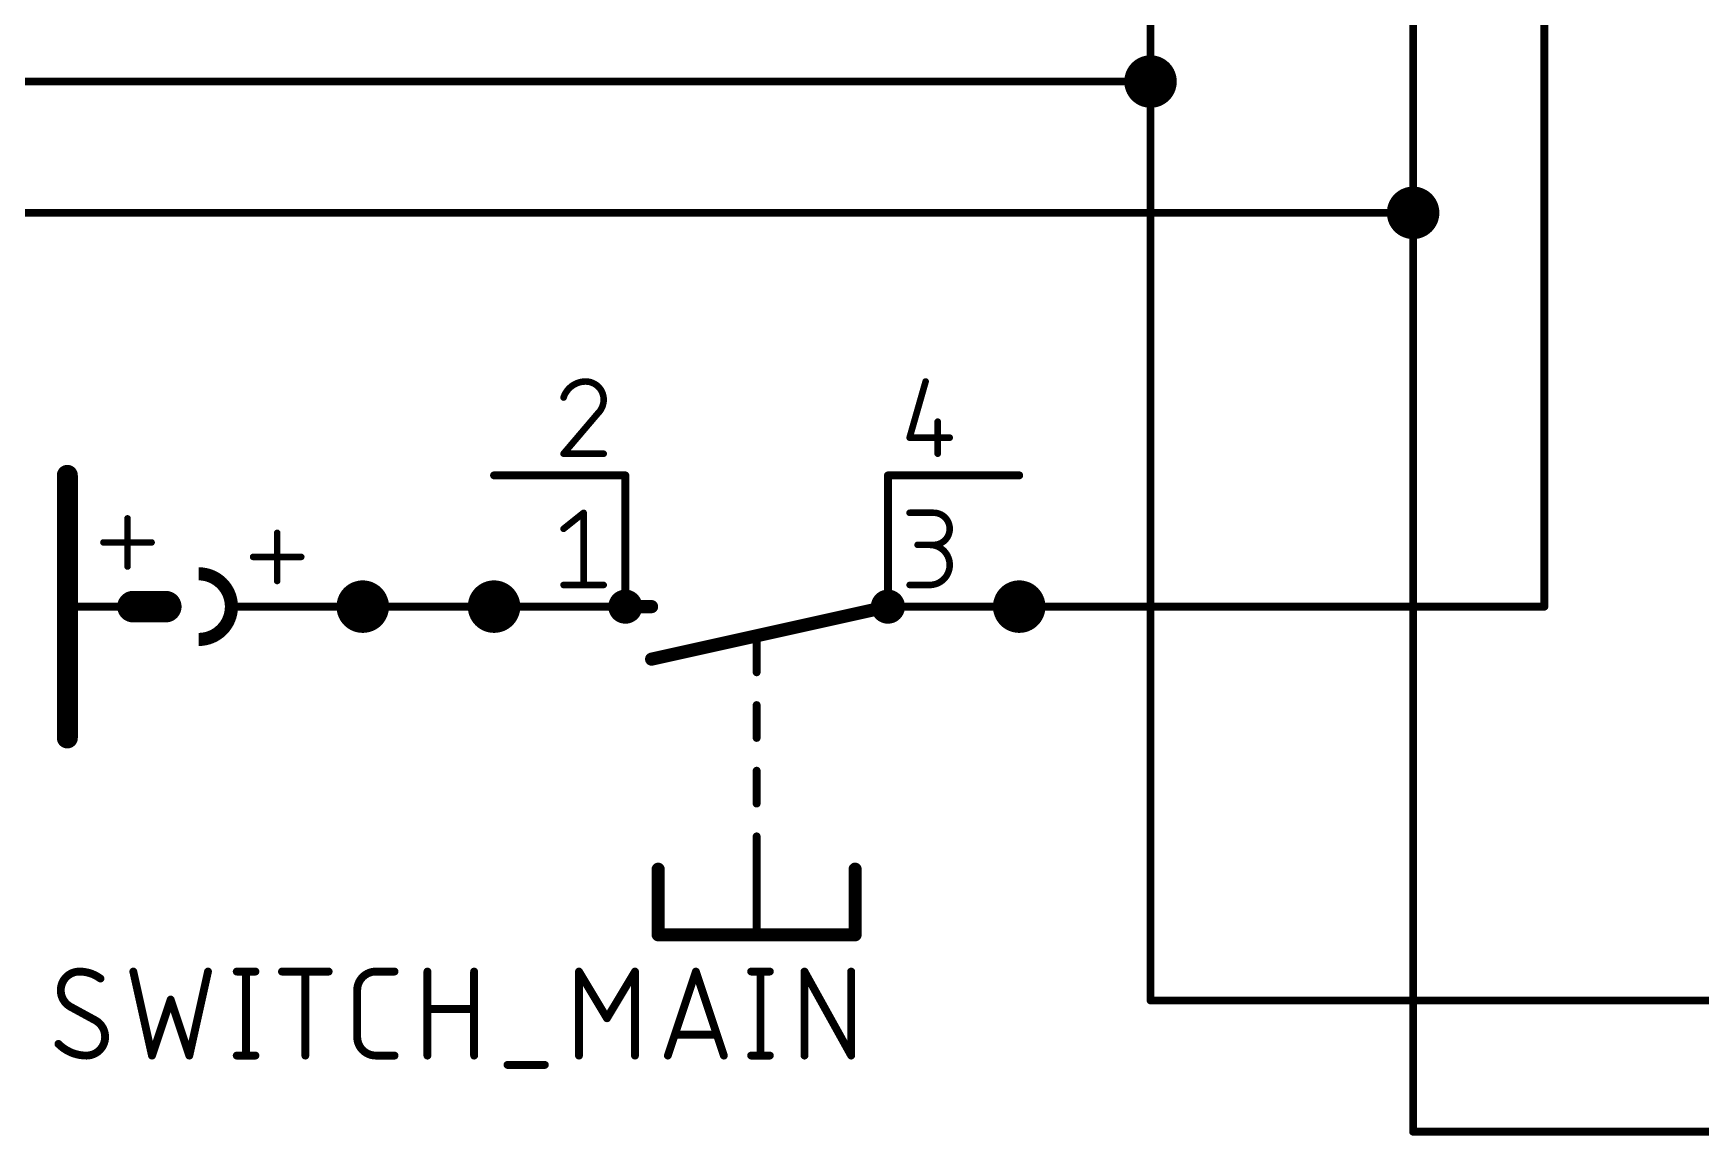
# Model space of a CAD drawing. Extents: x 33 to 158, y -5 to 117.
# Drawn here: x 52.05 to 84.3, y -5.16 to 16.17 of the extents above; entities that cross this region are included whole.
import ezdxf

# ---------------------------------------------------------------- set-up
doc = ezdxf.new("R2010")
doc.units = 0
for name, color, linetype in [('91', 122, 'CONTINUOUS'), ('94', 12, 'CONTINUOUS'), ('95', 251, 'CONTINUOUS')]:
    doc.layers.add(name, color=color, linetype=linetype)

msp = doc.modelspace()

# ---------------------------------------------------------------- linework, layer by layer
at = {"layer": '91', "const_width": 0.1524}
for points in [[(73.66, 15.24), (73.66, 20.32)], [(78.74, 20.32), (78.74, 12.7)], [(81.28, 5.08), (81.28, 20.32)], [(48.26, 15.24), (73.66, 15.24)], [(73.66, -2.54), (73.66, 15.24)], [(78.74, 12.7), (33.02, 12.7)], [(78.74, -5.08), (78.74, 12.7)], [(58.42, 5.08), (60.96, 5.08)], [(71.12, 5.08), (81.28, 5.08)], [(121.92, -2.54), (73.66, -2.54)], [(129.54, -5.08), (78.74, -5.08)]]:
    msp.add_lwpolyline(points, dxfattribs=at)
at = {"layer": '91'}
for points, const_width in [([(73.66, 14.986, 1), (73.66, 15.494, 1), (73.66, 14.986)], 0.508), ([(73.6981, 15.24, 1), (73.6219, 15.24)], 0.0762), ([(73.6219, 15.24, 1), (73.6981, 15.24)], 0.0762), ([(73.66, 15.2019, 1), (73.66, 15.2781)], 0.0762), ([(78.74, 12.446, 1), (78.74, 12.954, 1), (78.74, 12.446)], 0.508), ([(78.7781, 12.7, 1), (78.7019, 12.7)], 0.0762), ([(78.7019, 12.7, 1), (78.7781, 12.7)], 0.0762), ([(78.74, 12.6619, 1), (78.74, 12.7381)], 0.0762), ([(58.42, 4.826, 1), (58.42, 5.334, 1), (58.42, 4.826)], 0.508), ([(60.96, 4.826, 1), (60.96, 5.334, 1), (60.96, 4.826)], 0.508), ([(71.12, 4.826, 1), (71.12, 5.334, 1), (71.12, 4.826)], 0.508), ([(58.42, 5.1181, 1), (58.42, 5.0419)], 0.0762), ([(60.96, 5.0419, 1), (60.96, 5.1181)], 0.0762), ([(71.12, 5.1181, 1), (71.12, 5.0419)], 0.0762), ([(81.2419, 5.08, 1), (81.3181, 5.08)], 0.0762), ([(81.28, 5.0419, 1), (81.28, 5.1181)], 0.0762), ([(73.66, -2.5019, 1), (73.66, -2.5781)], 0.0762), ([(73.6219, -2.54, 1), (73.6981, -2.54)], 0.0762), ([(78.74, -5.0419, 1), (78.74, -5.1181)], 0.0762), ([(78.7019, -5.08, 1), (78.7781, -5.08)], 0.0762)]:
    msp.add_lwpolyline(points, format="xyb", dxfattribs=dict(at, const_width=const_width))
at = {"layer": '94'}
for points, const_width in [([(52.705, 7.62), (52.705, 5.08)], 0.4064), ([(60.96, 7.62), (63.5, 7.62)], 0.1524), ([(63.5, 7.62), (63.5, 5.08)], 0.1524), ([(68.58, 7.62), (68.58, 5.08)], 0.1524), ([(71.12, 7.62), (68.58, 7.62)], 0.1524), ([(53.8692, 5.8561), (53.8692, 6.7874)], 0.127), ([(53.4035, 6.3218), (54.3348, 6.3218)], 0.127), ([(52.705, 5.08), (52.705, 2.54)], 0.4064), ([(53.975, 5.08), (54.61, 5.08)], 0.6096), ([(64.008, 5.08), (63.5, 5.08)], 0.254), ([(68.58, 5.08), (64.008, 4.064)], 0.254), ([(52.705, 5.08), (53.975, 5.08)], 0.1524), ([(58.42, 5.08), (55.88, 5.08)], 0.1524), ([(60.96, 5.08), (63.5, 5.08)], 0.1524), ([(71.12, 5.08), (68.58, 5.08)], 0.1524), ([(66.04, 3.81), (66.04, 4.445)], 0.1524), ([(66.04, 2.54), (66.04, 3.175)], 0.1524), ([(66.04, 1.27), (66.04, 1.905)], 0.1524), ([(66.04, -1.27), (66.04, 0.635)], 0.1524), ([(64.135, -1.27), (64.135, 0)], 0.254), ([(67.945, -1.27), (67.945, 0)], 0.254), ([(64.135, -1.27), (66.04, -1.27)], 0.254), ([(66.04, -1.27), (67.945, -1.27)], 0.254)]:
    msp.add_lwpolyline(points, dxfattribs=dict(at, const_width=const_width))
for points, const_width in [([(52.8066, 7.62, 1), (52.6034, 7.62)], 0.2032), ([(60.96, 7.6581, 1), (60.96, 7.5819)], 0.0762), ([(63.5381, 7.62, 1), (63.4619, 7.62)], 0.0762), ([(63.5, 7.5819, 1), (63.5, 7.6581)], 0.0762), ([(68.6181, 7.62, 1), (68.5419, 7.62)], 0.0762), ([(68.58, 7.6581, 1), (68.58, 7.5819)], 0.0762), ([(71.12, 7.5819, 1), (71.12, 7.6581)], 0.0762), ([(53.9009, 6.7874, 1), (53.8374, 6.7874)], 0.0635), ([(53.4035, 6.3535, 1), (53.4035, 6.29)], 0.0635), ([(54.3348, 6.29, 1), (54.3348, 6.3535)], 0.0635), ([(53.8374, 5.8561, 1), (53.9009, 5.8561)], 0.0635), ([(55.245, 4.445, 1), (55.245, 5.715)], 0.254), ([(52.8066, 5.08, 1), (52.6034, 5.08)], 0.2032), ([(52.6034, 5.08, 1), (52.8066, 5.08)], 0.2032), ([(53.975, 5.2324, 1), (53.975, 4.9276)], 0.3048), ([(54.61, 4.9276, 1), (54.61, 5.2324)], 0.3048), ([(63.5, 4.953, 1), (63.5, 5.207, 1), (63.5, 4.953)], 0.4064), ([(63.5, 5.1435, 1), (63.5, 5.0165)], 0.127), ([(64.008, 5.0165, 1), (64.008, 5.1435)], 0.127), ([(68.58, 4.953, 1), (68.58, 5.207, 1), (68.58, 4.953)], 0.4064), ([(68.5938, 5.018, 1), (68.5662, 5.142)], 0.127), ([(52.705, 5.1181, 1), (52.705, 5.0419)], 0.0762), ([(53.975, 5.0419, 1), (53.975, 5.1181)], 0.0762), ([(55.88, 5.1181, 1), (55.88, 5.0419)], 0.0762), ([(58.42, 5.0419, 1), (58.42, 5.1181)], 0.0762), ([(60.96, 5.1181, 1), (60.96, 5.0419)], 0.0762), ([(63.4619, 5.08, 1), (63.5381, 5.08)], 0.0762), ([(63.5, 5.0419, 1), (63.5, 5.1181)], 0.0762), ([(68.58, 5.1181, 1), (68.58, 5.0419)], 0.0762), ([(68.5419, 5.08, 1), (68.6181, 5.08)], 0.0762), ([(71.12, 5.0419, 1), (71.12, 5.1181)], 0.0762), ([(66.0781, 4.445, 1), (66.0019, 4.445)], 0.0762), ([(63.9942, 4.126, 1), (64.0218, 4.002)], 0.127), ([(66.0019, 3.81, 1), (66.0781, 3.81)], 0.0762), ([(66.0781, 3.175, 1), (66.0019, 3.175)], 0.0762), ([(52.6034, 2.54, 1), (52.8066, 2.54)], 0.2032), ([(66.0019, 2.54, 1), (66.0781, 2.54)], 0.0762), ([(66.0781, 1.905, 1), (66.0019, 1.905)], 0.0762), ([(66.0019, 1.27, 1), (66.0781, 1.27)], 0.0762), ([(66.0781, 0.635, 1), (66.0019, 0.635)], 0.0762), ([(64.1985, 0, 1), (64.0715, 0)], 0.127), ([(68.0085, 0, 1), (67.8815, 0)], 0.127), ([(64.135, -1.2065, 1), (64.135, -1.3335)], 0.127), ([(64.0715, -1.27, 1), (64.1985, -1.27)], 0.127), ([(66.04, -1.2065, 1), (66.04, -1.3335)], 0.127), ([(66.0019, -1.27, 1), (66.0781, -1.27)], 0.0762), ([(66.04, -1.3335, 1), (66.04, -1.2065)], 0.127), ([(67.8815, -1.27, 1), (68.0085, -1.27)], 0.127), ([(67.945, -1.3335, 1), (67.945, -1.2065)], 0.127)]:
    msp.add_lwpolyline(points, format="xyb", dxfattribs=dict(at, const_width=const_width))
at = {"layer": '95'}
for points, const_width in [([(62.7317, 9.4361, 0.3252), (62.3048, 9.1257)], 0.127), ([(62.7317, 9.4679, 1), (62.7317, 9.4043)], 0.0635), ([(63.0809, 9.0869, 0.4142), (62.7317, 9.4361)], 0.127), ([(62.7317, 9.4044, 1), (62.7316, 9.4678)], 0.0635), ([(69.3401, 9.4274, 1), (69.279, 9.4448)], 0.0635), ([(62.2746, 9.1354, 1), (62.335, 9.1159)], 0.0635), ([(62.9645, 8.8152, 0.2053), (63.0809, 9.0869)], 0.127), ([(63.1126, 9.0868, 1), (63.0492, 9.0869)], 0.0635), ([(63.0491, 9.0869, 1), (63.1127, 9.0869)], 0.0635), ([(62.9426, 8.8382, 1), (62.9864, 8.7922)], 0.0635), ([(62.9887, 8.7946, 1), (62.9403, 8.8358)], 0.0635), ([(69.5741, 8.66, 1), (69.5106, 8.66)], 0.0635), ([(68.9991, 8.3813, 1), (68.9991, 8.3178)], 0.0635), ([(68.9686, 8.3583, 1), (69.0296, 8.3408)], 0.0635), ([(69.7752, 8.3178, 1), (69.7752, 8.3813)], 0.0635), ([(62.3048, 8.0709, 1), (62.3048, 8.0074)], 0.0635), ([(62.2806, 8.0597, 1), (62.329, 8.0185)], 0.0635), ([(63.0809, 8.0074, 1), (63.0809, 8.0709)], 0.0635), ([(69.5106, 8.0391, 1), (69.5741, 8.0391)], 0.0635), ([(62.7246, 6.8961, 1), (62.6611, 6.8961)], 0.0635), ([(62.7127, 6.8713, 1), (62.673, 6.9209)], 0.0635), ([(68.9991, 6.9279, 1), (68.9991, 6.8644)], 0.0635), ([(69.4648, 6.9279, 1), (69.4648, 6.8644)], 0.0635), ([(69.4648, 6.2752, 1), (69.4648, 6.8961)], 0.127), ([(69.4648, 6.8644, 1), (69.4648, 6.9279)], 0.0635), ([(56.7965, 6.508, 1), (56.733, 6.508)], 0.0635), ([(62.285, 6.6104, 1), (62.3246, 6.5609)], 0.0635), ([(69.1543, 6.307, 1), (69.1543, 6.2435)], 0.0635), ([(69.3872, 6.307, 1), (69.3872, 6.2435)], 0.0635), ([(69.3872, 5.4991, 1), (69.3872, 6.2752)], 0.127), ([(69.4648, 6.307, 1), (69.4648, 6.2435)], 0.0635), ([(69.4648, 6.2435, 1), (69.4648, 6.307)], 0.0635), ([(56.2991, 6.0741, 1), (56.2991, 6.0106)], 0.0635), ([(57.2304, 6.0106, 1), (57.2304, 6.0741)], 0.0635), ([(56.733, 5.5767, 1), (56.7965, 5.5767)], 0.0635), ([(62.3048, 5.5309, 1), (62.3048, 5.4674)], 0.0635), ([(62.6611, 5.4991, 1), (62.7246, 5.4991)], 0.0635), ([(63.0809, 5.4674, 1), (63.0809, 5.5309)], 0.0635), ([(68.9991, 5.5309, 1), (68.9991, 5.4674)], 0.0635), ([(69.3872, 5.5309, 1), (69.3872, 5.4674)], 0.0635), ([(69.3872, 5.4674, 1), (69.3872, 5.5309)], 0.0635), ([(52.9393, -1.9812, 0.4142), (52.578, -2.3424)], 0.1524), ([(53.3457, -2.1167, 0.1623), (52.9393, -1.9812)], 0.1524), ([(52.9393, -1.9431, 1), (52.9393, -2.0193)], 0.0762), ([(52.9393, -2.0193, 1), (52.9393, -1.9431)], 0.0762), ([(54.0186, -1.9729, 1), (53.9442, -1.9895)], 0.0762), ([(55.4635, -1.9895, 1), (55.3891, -1.9729)], 0.0762), ([(55.9821, -1.9431, 1), (55.9821, -2.0193)], 0.0762), ([(56.2009, -1.9812, 1), (56.1247, -1.9812)], 0.0762), ([(56.3434, -2.0193, 1), (56.3434, -1.9431)], 0.0762), ([(56.8575, -1.9431, 1), (56.8575, -2.0193)], 0.0762), ([(57.3472, -1.9812, 1), (57.271, -1.9812)], 0.0762), ([(57.7606, -2.0193, 1), (57.7606, -1.9431)], 0.0762), ([(58.6737, -1.9812, 0.4142), (58.3125, -2.3424)], 0.1524), ([(58.6737, -1.9431, 1), (58.6737, -2.0193)], 0.0762), ([(58.6737, -2.0193, 1), (58.6737, -1.9431)], 0.0762), ([(59.035, -2.0193, 1), (59.035, -1.9431)], 0.0762), ([(59.7092, -1.9812, 1), (59.633, -1.9812)], 0.0762), ([(60.6123, -1.9812, 1), (60.5361, -1.9812)], 0.0762), ([(62.6409, -1.9812, 1), (62.5647, -1.9812)], 0.0762), ([(62.6355, -1.9616, 1), (62.5702, -2.0008)], 0.0762), ([(63.7247, -1.9812, 1), (63.6485, -1.9812)], 0.0762), ([(63.7192, -2.0008, 1), (63.6539, -1.9616)], 0.0762), ([(64.9003, -1.9692, 1), (64.828, -1.9932)], 0.0762), ([(64.9003, -1.9932, 1), (64.828, -1.9692)], 0.0762), ([(65.934, -1.9431, 1), (65.934, -2.0193)], 0.0762), ([(66.1527, -1.9812, 1), (66.0765, -1.9812)], 0.0762), ([(66.2953, -2.0193, 1), (66.2953, -1.9431)], 0.0762), ([(67.0038, -1.9812, 1), (66.9276, -1.9812)], 0.0762), ([(66.999, -1.9627, 1), (66.9324, -1.9997)], 0.0762), ([(67.9069, -1.9812, 1), (67.8307, -1.9812)], 0.0762), ([(53.3228, -2.1471, 1), (53.3685, -2.0862)], 0.0762), ([(52.578, -2.3424, 0.2656), (52.7586, -2.6585)], 0.1524), ([(52.6161, -2.3424, 1), (52.5399, -2.3424)], 0.0762), ([(52.5399, -2.3424, 1), (52.6161, -2.3424)], 0.0762), ([(54.74, -2.511, 1), (54.6677, -2.5351)], 0.0762), ([(54.74, -2.5351, 1), (54.6677, -2.511)], 0.0762), ([(58.3506, -2.3424, 1), (58.2744, -2.3424)], 0.0762), ([(58.2744, -2.3424, 1), (58.3506, -2.3424)], 0.0762), ([(52.7769, -2.6251, 1), (52.7404, -2.692)], 0.0762), ([(52.7393, -2.6914, 1), (52.778, -2.6257)], 0.0762), ([(53.2747, -2.8966, 1), (53.236, -2.9623)], 0.0762), ([(53.436, -3.2456, 0.2656), (53.2553, -2.9295)], 0.1524), ([(53.2371, -2.9629, 1), (53.2736, -2.896)], 0.0762), ([(59.6711, -2.6656, 1), (59.6711, -2.7418)], 0.0762), ([(60.5742, -2.7418, 1), (60.5742, -2.6656)], 0.0762), ([(63.112, -2.8647, 1), (63.1774, -2.9039)], 0.0762), ([(63.112, -2.9039, 1), (63.1774, -2.8647)], 0.0762), ([(53.0747, -3.6068, 0.4142), (53.436, -3.2456)], 0.1524), ([(53.4741, -3.2456, 1), (53.3979, -3.2456)], 0.0762), ([(53.3979, -3.2456, 1), (53.4741, -3.2456)], 0.0762), ([(58.3125, -3.2456, 0.4142), (58.6737, -3.6068)], 0.1524), ([(58.3506, -3.2456, 1), (58.2744, -3.2456)], 0.0762), ([(58.2744, -3.2456, 1), (58.3506, -3.2456)], 0.0762), ([(64.4577, -3.1623, 1), (64.4577, -3.2385)], 0.0762), ([(65.2705, -3.2385, 1), (65.2705, -3.1623)], 0.0762), ([(52.5599, -3.3542, 1), (52.5058, -3.4079)], 0.0762), ([(52.5329, -3.381, 0.2), (53.0747, -3.6068)], 0.1524), ([(53.0747, -3.5687, 1), (53.0747, -3.6449)], 0.0762), ([(53.0747, -3.6449, 1), (53.0747, -3.5687)], 0.0762), ([(55.9821, -3.5687, 1), (55.9821, -3.6449)], 0.0762), ([(56.3434, -3.6449, 1), (56.3434, -3.5687)], 0.0762), ([(58.6737, -3.5687, 1), (58.6737, -3.6449)], 0.0762), ([(58.6737, -3.6449, 1), (58.6737, -3.5687)], 0.0762), ([(59.035, -3.6449, 1), (59.035, -3.5687)], 0.0762), ([(65.934, -3.5687, 1), (65.934, -3.6449)], 0.0762), ([(66.2953, -3.6449, 1), (66.2953, -3.5687)], 0.0762), ([(54.3065, -3.5948, 1), (54.3788, -3.6188)], 0.0762), ([(54.3054, -3.6151, 1), (54.3798, -3.5985)], 0.0762), ([(55.0279, -3.5985, 1), (55.1023, -3.6151)], 0.0762), ([(55.0289, -3.6188, 1), (55.1012, -3.5948)], 0.0762), ([(56.1247, -3.6068, 1), (56.2009, -3.6068)], 0.0762), ([(57.271, -3.6068, 1), (57.3472, -3.6068)], 0.0762), ([(59.633, -3.6068, 1), (59.7092, -3.6068)], 0.0762), ([(60.5361, -3.6068, 1), (60.6123, -3.6068)], 0.0762), ([(61.2203, -3.7493, 1), (61.2203, -3.8255)], 0.0762), ([(61.9428, -3.8255, 1), (61.9428, -3.7493)], 0.0762), ([(62.5647, -3.6068, 1), (62.6409, -3.6068)], 0.0762), ([(63.6485, -3.6068, 1), (63.7247, -3.6068)], 0.0762), ([(64.2861, -3.5948, 1), (64.3584, -3.6188)], 0.0762), ([(65.3699, -3.6188, 1), (65.4422, -3.5948)], 0.0762), ([(66.0765, -3.6068, 1), (66.1527, -3.6068)], 0.0762), ([(66.9276, -3.6068, 1), (67.0038, -3.6068)], 0.0762), ([(67.8307, -3.6068, 1), (67.9069, -3.6068)], 0.0762), ([(67.8355, -3.6253, 1), (67.9021, -3.5883)], 0.0762)]:
    msp.add_lwpolyline(points, format="xyb", dxfattribs=dict(at, const_width=const_width))
for points, const_width in [([(69.3095, 9.4361), (68.9991, 8.3495)], 0.127), ([(62.9645, 8.8152), (62.3048, 8.0391)], 0.127), ([(69.5424, 8.66), (69.5424, 8.0391)], 0.127), ([(68.9991, 8.3495), (69.7752, 8.3495)], 0.127), ([(62.3048, 8.0391), (63.0809, 8.0391)], 0.127), ([(62.3048, 6.5857), (62.6928, 6.8961)], 0.127), ([(62.6928, 6.8961), (62.6928, 5.4991)], 0.127), ([(68.9991, 6.8961), (69.4648, 6.8961)], 0.127), ([(56.7648, 5.5767), (56.7648, 6.508)], 0.127), ([(69.4648, 6.2752), (69.1543, 6.2752)], 0.127), ([(56.2991, 6.0424), (57.2304, 6.0424)], 0.127), ([(62.3048, 5.4991), (63.0809, 5.4991)], 0.127), ([(68.9991, 5.4991), (69.3872, 5.4991)], 0.127), ([(53.9814, -1.9812), (54.3426, -3.6068)], 0.1524), ([(55.0651, -3.6068), (55.4263, -1.9812)], 0.1524), ([(55.9821, -1.9812), (56.3434, -1.9812)], 0.1524), ([(56.1628, -1.9812), (56.1628, -3.6068)], 0.1524), ([(56.8575, -1.9812), (57.7606, -1.9812)], 0.1524), ([(57.3091, -3.6068), (57.3091, -1.9812)], 0.1524), ([(58.6737, -1.9812), (59.035, -1.9812)], 0.1524), ([(59.6711, -3.6068), (59.6711, -1.9812)], 0.1524), ([(60.5742, -1.9812), (60.5742, -3.6068)], 0.1524), ([(62.6028, -3.6068), (62.6028, -1.9812)], 0.1524), ([(62.6028, -1.9812), (63.1447, -2.8843)], 0.1524), ([(63.1447, -2.8843), (63.6866, -1.9812)], 0.1524), ([(63.6866, -1.9812), (63.6866, -3.6068)], 0.1524), ([(64.3223, -3.6068), (64.8641, -1.9812)], 0.1524), ([(64.8641, -1.9812), (65.406, -3.6068)], 0.1524), ([(65.934, -1.9812), (66.2953, -1.9812)], 0.1524), ([(66.1146, -1.9812), (66.1146, -3.6068)], 0.1524), ([(66.9657, -3.6068), (66.9657, -1.9812)], 0.1524), ([(66.9657, -1.9812), (67.8688, -3.6068)], 0.1524), ([(67.8688, -3.6068), (67.8688, -1.9812)], 0.1524), ([(54.3426, -3.6068), (54.7039, -2.5231)], 0.1524), ([(54.7039, -2.5231), (55.0651, -3.6068)], 0.1524), ([(58.3125, -3.2456), (58.3125, -2.3424)], 0.1524), ([(53.2553, -2.9295), (52.7586, -2.6585)], 0.1524), ([(59.6711, -2.7037), (60.5742, -2.7037)], 0.1524), ([(65.2705, -3.2004), (64.4577, -3.2004)], 0.1524), ([(55.9821, -3.6068), (56.3434, -3.6068)], 0.1524), ([(59.035, -3.6068), (58.6737, -3.6068)], 0.1524), ([(65.934, -3.6068), (66.2953, -3.6068)], 0.1524), ([(61.2203, -3.7874), (61.9428, -3.7874)], 0.1524)]:
    msp.add_lwpolyline(points, dxfattribs=dict(at, const_width=const_width))

doc.saveas('drawing.dxf')
